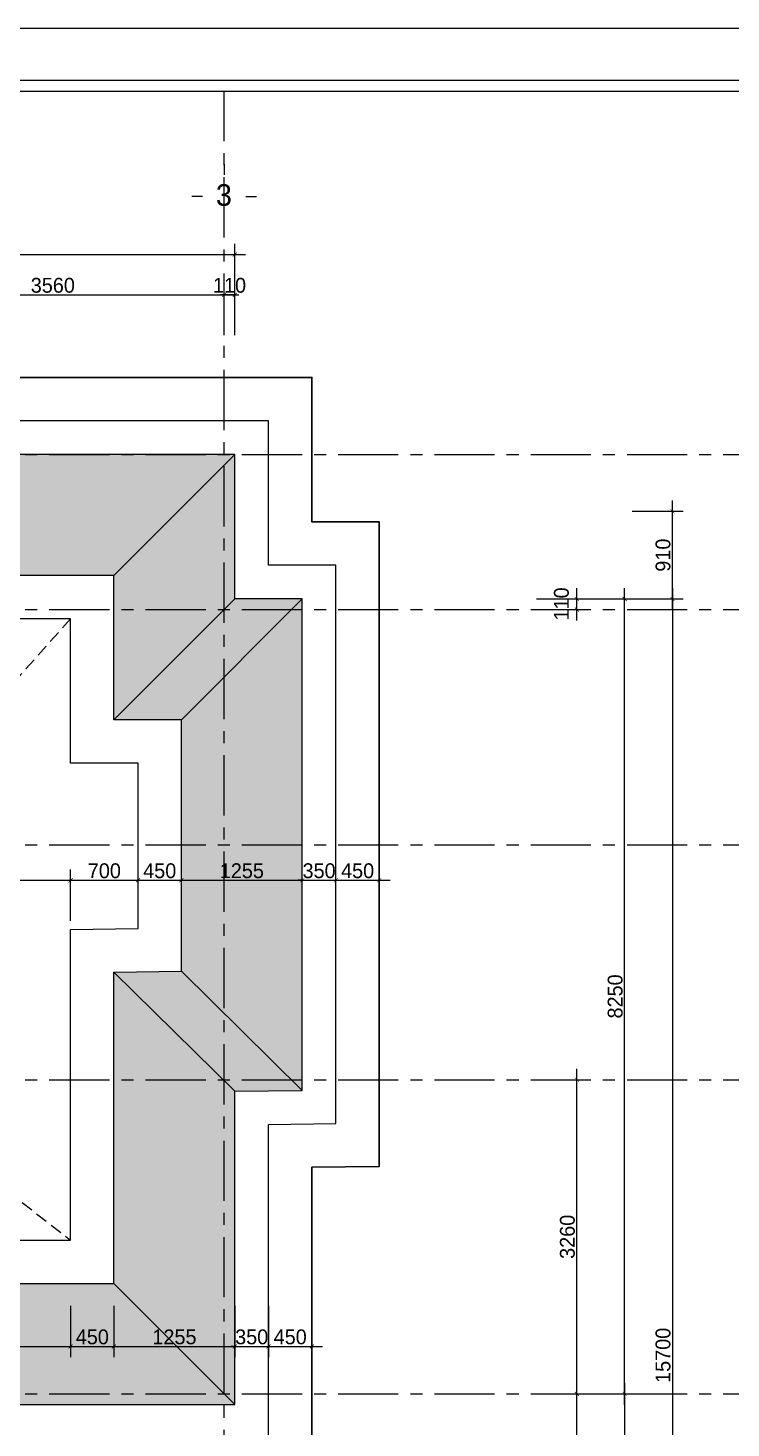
# Model space of a CAD drawing. Header units: millimetres. Extents: x 1832547 to 2001569, y -558009 to -417808.
# Drawn here: x 1961976 to 1969277, y -499465 to -484934 of the extents above; entities that cross this region are included whole.
import ezdxf
from ezdxf.enums import TextEntityAlignment as Align

# ---------------------------------------------------------------- set-up
doc = ezdxf.new("R2010")
doc.units = ezdxf.units.MM
doc.header["$MEASUREMENT"] = 0
doc.linetypes.add('CENTER', pattern=[2, 1.25, -0.25, 0.25, -0.25])
doc.linetypes.add('HIDDEN', pattern=[9.525, 6.35, -3.175])
doc.layers.get('0').update_dxf_attribs({"linetype": 'CONTINUOUS'})
doc.layers.get('DEFPOINTS').update_dxf_attribs({"linetype": 'CONTINUOUS'})
for name, color, linetype, lineweight in [('AUDIT_I_160126172308-0', 7, 'CONTINUOUS', 5), ('CA. TUONG', 30, 'CONTINUOUS', 30), ('CA.dim 08', 8, 'CONTINUOUS', 13), ('CA.khuat 75', 75, 'HIDDEN', 9), ('CA.thay 145', 145, 'CONTINUOUS', 18), ('CA.tim 67', 67, 'CENTER', 9), ('CA.vat lieu 08', 8, 'CONTINUOUS', 5), ('CA.vat lieu 179', 179, 'CONTINUOUS', 5)]:
    doc.layers.add(name, color=color, linetype=linetype, lineweight=lineweight)
doc.styles.add('CA.JSC1', font='Vhavan.ttf', dxfattribs={"width": 0.8})
doc.styles.get("Standard").update_dxf_attribs({"font": 'roman.shx'})
doc.dimstyles.new('CA 70', dxfattribs={"dimscale": 0.7, "dimtxt": 220, "dimasz": 60, "dimexe": 160, "dimexo": 0, "dimgap": 30, "dimtad": 1, "dimdec": 0, "dimrnd": 5, "dimzin": 0, "dimdsep": 46, "dimtxsty": 'Standard', "dimblk": 'ARCHTICK', "dimcen": 0.09, "dimdle": 160, "dimclrd": 256, "dimclre": 256, "dimclrt": 255, "dimadec": 0, "dimazin": 0, "dimtfac": 1, "dimtdec": 0, "dimtix": 1, "dimtmove": 2, "dimatfit": 3, "dimldrblk": 'DOT', "dimfxl": 600, "dimfxlon": 1, "dimtolj": 1, "dimtzin": 0, "dimarcsym": 0})
pattern_1 = [(0, (1387.75, 318.98), (280.5, 132), [66, -55, 77, -33, 99, -44]), (0, (1453.75, 324.48), (280.5, 132), [55, -209, 44, -66]), (0, (1585.75, 310.73), (280.5, 132), [33, -341]), (90, (1387.75, 318.98), (-93.5, 132), [126.5, -401.5]), (90, (1453.75, 318.98), (-93.5, 132), [123.75, -404.25]), (90, (1508.75, 318.98), (-93.5, 132), [115.5, -412.5]), (90, (1585.75, 310.73), (-93.5, 132), [126.5, -401.5]), (90, (1618.75, 310.73), (-93.5, 132), [126.5, -401.5]), (90, (1717.75, 318.98), (-93.5, 132), [121, -407])]

# ---------------------------------------------------------------- blocks, each defined once
blk = doc.blocks.new('A$C2d76a15f')
at = {"color": 4, "linetype": 'Continuous', "lineweight": 18}
blk.add_line((27498, 19313), (1212, 19313), dxfattribs=at)
blk.add_line((27405, 19220), (1306, 19220))
at = {"layer": 'DEFPOINTS', "ltscale": 600}
blk.add_line((0, 19765), (27951, 19765), dxfattribs=at)
blk = doc.blocks.new('_ArchTick')
at = {"color": 1, "linetype": 'ByBlock', "const_width": 0.15}
blk.add_lwpolyline([(-0.5, -0.5), (0.5, 0.5)], dxfattribs=at)
blk = doc.blocks.new('*D705')
at = {"layer": 'CA.dim 08', "lineweight": -2, "transparency": 16777216}
for p, q in [((1967676, -478822), (1967676, -474758)), ((1967256, -474870), (1967788, -474870)), ((1967256, -478710), (1967788, -478710))]:
    blk.add_line(p, q, dxfattribs=at)
at = {"layer": 'DEFPOINTS', "color": 0, "transparency": 16777216}
for p in [(1967083, -474870), (1967676, -474870), (1967083, -478710)]:
    blk.add_point(p, dxfattribs=at)
at = {"layer": 'CA.dim 08', "lineweight": -2, "transparency": 16777216, "xscale": 42, "yscale": 42, "zscale": 42}
for p, rotation in [((1967676, -474870), 90), ((1967676, -478710), 270)]:
    blk.add_blockref('_ArchTick', p, dxfattribs=dict(at, rotation=rotation))
at = {"layer": 'CA.dim 08', "color": 255, "transparency": 16777216, "insert": (1967578, -476790), "char_height": 154, "attachment_point": 5, "rotation": 90}
blk.add_mtext('\\A1;3840', dxfattribs=at)
blk = doc.blocks.new('_DOT')
at = {"color": 1, "linetype": 'ByBlock'}
blk.add_line((-0.5, 0), (-1, 0), dxfattribs=at)
at = {"color": 1, "linetype": 'ByBlock', "const_width": 0.5}
blk.add_lwpolyline([(-0.25, 0, 1), (0.25, 0, 1)], format="xyb", close=True, dxfattribs=at)
blk = doc.blocks.new('*D706')
at = {"layer": 'CA.dim 08', "lineweight": -2, "transparency": 16777216}
for p, q in [((1967676, -474982), (1967676, -471498)), ((1967256, -471610), (1967788, -471610)), ((1967256, -474870), (1967788, -474870))]:
    blk.add_line(p, q, dxfattribs=at)
at = {"layer": 'DEFPOINTS', "color": 0, "transparency": 16777216}
for p in [(1967083, -471610), (1967676, -471610), (1967083, -474870)]:
    blk.add_point(p, dxfattribs=at)
at = {"layer": 'CA.dim 08', "lineweight": -2, "transparency": 16777216, "xscale": 42, "yscale": 42, "zscale": 42}
for p, rotation in [((1967676, -471610), 90), ((1967676, -474870), 270)]:
    blk.add_blockref('_ArchTick', p, dxfattribs=dict(at, rotation=rotation))
at = {"layer": 'CA.dim 08', "color": 255, "transparency": 16777216, "insert": (1967578, -473240), "char_height": 154, "attachment_point": 5, "rotation": 90}
blk.add_mtext('\\A1;3260', dxfattribs=at)
blk = doc.blocks.new('*D707')
at = {"layer": 'CA.dim 08', "lineweight": -2, "transparency": 16777216}
for p, q in [((1967676, -466842), (1967676, -466508)), ((1967256, -466620), (1967788, -466620)), ((1967256, -466730), (1967788, -466730))]:
    blk.add_line(p, q, dxfattribs=at)
at = {"layer": 'DEFPOINTS', "color": 0, "transparency": 16777216}
for p in [(1967083, -466620), (1967676, -466620), (1967083, -466730)]:
    blk.add_point(p, dxfattribs=at)
at = {"layer": 'CA.dim 08', "lineweight": -2, "transparency": 16777216, "xscale": 42, "yscale": 42, "zscale": 42}
for p, rotation in [((1967676, -466620), 90), ((1967676, -466730), 270)]:
    blk.add_blockref('_ArchTick', p, dxfattribs=dict(at, rotation=rotation))
at = {"layer": 'CA.dim 08', "color": 255, "transparency": 16777216, "insert": (1967516, -466671), "char_height": 154, "attachment_point": 5, "rotation": 90}
blk.add_mtext('\\A1;110', dxfattribs=at)
blk = doc.blocks.new('*D708')
at = {"layer": 'CA.dim 08', "lineweight": -2, "transparency": 16777216}
for p, q in [((1968172, -474758), (1968172, -482432)), ((1967752, -474870), (1968284, -474870)), ((1967752, -482320), (1968284, -482320))]:
    blk.add_line(p, q, dxfattribs=at)
at = {"layer": 'DEFPOINTS', "color": 0, "transparency": 16777216}
for p in [(1967083, -474870), (1967083, -482320), (1968172, -482320)]:
    blk.add_point(p, dxfattribs=at)
at = {"layer": 'CA.dim 08', "lineweight": -2, "transparency": 16777216, "xscale": 42, "yscale": 42, "zscale": 42}
for p, rotation in [((1968172, -474870), 90), ((1968172, -482320), 270)]:
    blk.add_blockref('_ArchTick', p, dxfattribs=dict(at, rotation=rotation))
at = {"layer": 'CA.dim 08', "color": 255, "transparency": 16777216, "insert": (1968074, -478595), "char_height": 154, "attachment_point": 5, "rotation": 90}
blk.add_mtext('\\A1;7450', dxfattribs=at)
blk = doc.blocks.new('*D709')
at = {"layer": 'CA.dim 08', "lineweight": -2, "transparency": 16777216}
for p, q in [((1968172, -474982), (1968172, -466508)), ((1967752, -466620), (1968284, -466620)), ((1967752, -474870), (1968284, -474870))]:
    blk.add_line(p, q, dxfattribs=at)
at = {"layer": 'DEFPOINTS', "color": 0, "transparency": 16777216}
for p in [(1967083, -466620), (1968172, -466620), (1967083, -474870)]:
    blk.add_point(p, dxfattribs=at)
at = {"layer": 'CA.dim 08', "lineweight": -2, "transparency": 16777216, "xscale": 42, "yscale": 42, "zscale": 42}
for p, rotation in [((1968172, -466620), 90), ((1968172, -474870), 270)]:
    blk.add_blockref('_ArchTick', p, dxfattribs=dict(at, rotation=rotation))
at = {"layer": 'CA.dim 08', "color": 255, "transparency": 16777216, "insert": (1968074, -470745), "char_height": 154, "attachment_point": 5, "rotation": 90}
blk.add_mtext('\\A1;8250', dxfattribs=at)
blk = doc.blocks.new('*D711')
at = {"layer": 'CA.dim 08', "lineweight": -2, "transparency": 16777216}
for p, q in [((1968669, -466508), (1968669, -482432)), ((1968249, -466620), (1968781, -466620)), ((1968249, -482320), (1968781, -482320))]:
    blk.add_line(p, q, dxfattribs=at)
at = {"layer": 'DEFPOINTS', "color": 0, "transparency": 16777216}
for p in [(1967579, -466620), (1967579, -482320), (1968669, -482320)]:
    blk.add_point(p, dxfattribs=at)
at = {"layer": 'CA.dim 08', "lineweight": -2, "transparency": 16777216, "xscale": 42, "yscale": 42, "zscale": 42}
for p, rotation in [((1968669, -466620), 90), ((1968669, -482320), 270)]:
    blk.add_blockref('_ArchTick', p, dxfattribs=dict(at, rotation=rotation))
at = {"layer": 'CA.dim 08', "color": 255, "transparency": 16777216, "insert": (1968571, -474470), "char_height": 154, "attachment_point": 5, "rotation": 90}
blk.add_mtext('\\A1;15700', dxfattribs=at)
blk = doc.blocks.new('*D720')
at = {"layer": 'CA.dim 08', "lineweight": -2, "transparency": 16777216}
for p, q in [((1968669, -466732), (1968669, -465598)), ((1968249, -465710), (1968781, -465710)), ((1968249, -466620), (1968781, -466620))]:
    blk.add_line(p, q, dxfattribs=at)
at = {"layer": 'DEFPOINTS', "color": 0, "transparency": 16777216}
for p in [(1965624, -465710), (1968669, -465710), (1968172, -466620)]:
    blk.add_point(p, dxfattribs=at)
at = {"layer": 'CA.dim 08', "lineweight": -2, "transparency": 16777216, "xscale": 42, "yscale": 42, "zscale": 42}
for p, rotation in [((1968669, -465710), 90), ((1968669, -466620), 270)]:
    blk.add_blockref('_ArchTick', p, dxfattribs=dict(at, rotation=rotation))
at = {"layer": 'CA.dim 08', "color": 255, "transparency": 16777216, "insert": (1968571, -466165), "char_height": 154, "attachment_point": 5, "rotation": 90}
blk.add_mtext('\\A1;910', dxfattribs=at)
blk = doc.blocks.new('*D729')
at = {"layer": 'CA.dim 08', "lineweight": -2, "transparency": 16777216}
for p, q in [((1960454, -463883), (1960454, -463351)), ((1964014, -463883), (1964014, -463351)), ((1960342, -463463), (1964126, -463463))]:
    blk.add_line(p, q, dxfattribs=at)
at = {"layer": 'DEFPOINTS', "color": 0, "transparency": 16777216}
for p in [(1964014, -463463), (1960454, -464096), (1964014, -464096)]:
    blk.add_point(p, dxfattribs=at)
at = {"layer": 'CA.dim 08', "lineweight": -2, "transparency": 16777216, "xscale": 42, "yscale": 42, "zscale": 42, "rotation": 180}
blk.add_blockref('_ArchTick', (1960454, -463463), dxfattribs=at)
at = {"layer": 'CA.dim 08', "lineweight": -2, "transparency": 16777216, "xscale": 42, "yscale": 42, "zscale": 42}
blk.add_blockref('_ArchTick', (1964014, -463463), dxfattribs=at)
at = {"layer": 'CA.dim 08', "color": 255, "transparency": 16777216, "insert": (1962234, -463365), "char_height": 154, "attachment_point": 5}
blk.add_mtext('\\A1;3560', dxfattribs=at)
blk = doc.blocks.new('*D730')
at = {"layer": 'CA.dim 08', "lineweight": -2, "transparency": 16777216}
for p, q in [((1964014, -463883), (1964014, -463351)), ((1964124, -463883), (1964124, -463351)), ((1964014, -463463), (1963972, -463463)), ((1964124, -463463), (1964014, -463463)), ((1964124, -463463), (1964166, -463463))]:
    blk.add_line(p, q, dxfattribs=at)
at = {"layer": 'DEFPOINTS', "color": 0, "transparency": 16777216}
for p in [(1964014, -463463), (1964014, -464096), (1964124, -464096)]:
    blk.add_point(p, dxfattribs=at)
at = {"layer": 'CA.dim 08', "lineweight": -2, "transparency": 16777216, "xscale": 42, "yscale": 42, "zscale": 42}
blk.add_blockref('_ArchTick', (1964014, -463463), dxfattribs=at)
at = {"layer": 'CA.dim 08', "lineweight": -2, "transparency": 16777216, "xscale": 42, "yscale": 42, "zscale": 42, "rotation": 180}
blk.add_blockref('_ArchTick', (1964124, -463463), dxfattribs=at)
at = {"layer": 'CA.dim 08', "color": 255, "transparency": 16777216, "insert": (1964069, -463365), "char_height": 154, "attachment_point": 5}
blk.add_mtext('\\A1;110', dxfattribs=at)
blk = doc.blocks.new('*D731')
at = {"layer": 'CA.dim 08', "lineweight": -2, "transparency": 16777216}
for p, q in [((1954344, -463465), (1954344, -462933)), ((1964124, -463465), (1964124, -462933)), ((1954232, -463045), (1964236, -463045))]:
    blk.add_line(p, q, dxfattribs=at)
at = {"layer": 'DEFPOINTS', "color": 0, "transparency": 16777216}
for p in [(1964124, -463045), (1954344, -464096), (1964124, -464096)]:
    blk.add_point(p, dxfattribs=at)
at = {"layer": 'CA.dim 08', "lineweight": -2, "transparency": 16777216, "xscale": 42, "yscale": 42, "zscale": 42, "rotation": 180}
blk.add_blockref('_ArchTick', (1954344, -463045), dxfattribs=at)
at = {"layer": 'CA.dim 08', "lineweight": -2, "transparency": 16777216, "xscale": 42, "yscale": 42, "zscale": 42}
blk.add_blockref('_ArchTick', (1964124, -463045), dxfattribs=at)
at = {"layer": 'CA.dim 08', "color": 255, "transparency": 16777216, "insert": (1959234, -462947), "char_height": 154, "attachment_point": 5}
blk.add_mtext('\\A1;9780', dxfattribs=at)
blk = doc.blocks.new('FDBNDFJKBNFJKDNBFD')
at = {"layer": 'CA.vat lieu 08'}
for p, q in [((664804, -453296), (664804, -453401)), ((664594, -453612), (664490, -453612)), ((665015, -453612), (665119, -453612)), ((664804, -453926), (664804, -453821))]:
    blk.add_line(p, q, dxfattribs=at)
blk = doc.blocks.new('*D385')
at = {"layer": 'CA.dim 08', "lineweight": -2, "transparency": 16777216}
for p, q in [((1960454, -494200), (1960454, -493668)), ((1962419, -494200), (1962419, -493668)), ((1960342, -493780), (1962531, -493780))]:
    blk.add_line(p, q, dxfattribs=at)
at = {"layer": 'DEFPOINTS', "color": 0, "transparency": 16777216}
for p in [(1962419, -493780), (1960454, -494398), (1962419, -494725)]:
    blk.add_point(p, dxfattribs=at)
at = {"layer": 'CA.dim 08', "lineweight": -2, "transparency": 16777216, "xscale": 42, "yscale": 42, "zscale": 42, "rotation": 180}
blk.add_blockref('_ArchTick', (1960454, -493780), dxfattribs=at)
at = {"layer": 'CA.dim 08', "lineweight": -2, "transparency": 16777216, "xscale": 42, "yscale": 42, "zscale": 42}
blk.add_blockref('_ArchTick', (1962419, -493780), dxfattribs=at)
at = {"layer": 'CA.dim 08', "color": 255, "transparency": 16777216, "insert": (1961437, -493682), "char_height": 154, "attachment_point": 5}
blk.add_mtext('\\A1;1965', dxfattribs=at)
blk = doc.blocks.new('*D386')
at = {"layer": 'CA.dim 08', "lineweight": -2, "transparency": 16777216}
for p, q in [((1962419, -494200), (1962419, -493668)), ((1963119, -494058), (1963119, -493668)), ((1962307, -493780), (1963231, -493780))]:
    blk.add_line(p, q, dxfattribs=at)
at = {"layer": 'DEFPOINTS', "color": 0, "transparency": 16777216}
for p in [(1963119, -493780), (1963119, -494058), (1962419, -494725)]:
    blk.add_point(p, dxfattribs=at)
at = {"layer": 'CA.dim 08', "lineweight": -2, "transparency": 16777216, "xscale": 42, "yscale": 42, "zscale": 42, "rotation": 180}
blk.add_blockref('_ArchTick', (1962419, -493780), dxfattribs=at)
at = {"layer": 'CA.dim 08', "lineweight": -2, "transparency": 16777216, "xscale": 42, "yscale": 42, "zscale": 42}
blk.add_blockref('_ArchTick', (1963119, -493780), dxfattribs=at)
at = {"layer": 'CA.dim 08', "color": 255, "transparency": 16777216, "insert": (1962769, -493682), "char_height": 154, "attachment_point": 5}
blk.add_mtext('\\A1;700', dxfattribs=at)
blk = doc.blocks.new('*D387')
at = {"layer": 'CA.dim 08', "lineweight": -2, "transparency": 16777216}
for p, q in [((1963119, -494058), (1963119, -493668)), ((1963569, -494058), (1963569, -493668)), ((1963007, -493780), (1963681, -493780))]:
    blk.add_line(p, q, dxfattribs=at)
at = {"layer": 'DEFPOINTS', "color": 0, "transparency": 16777216}
for p in [(1963569, -493780), (1963119, -494058), (1963569, -494058)]:
    blk.add_point(p, dxfattribs=at)
at = {"layer": 'CA.dim 08', "lineweight": -2, "transparency": 16777216, "xscale": 42, "yscale": 42, "zscale": 42, "rotation": 180}
blk.add_blockref('_ArchTick', (1963119, -493780), dxfattribs=at)
at = {"layer": 'CA.dim 08', "lineweight": -2, "transparency": 16777216, "xscale": 42, "yscale": 42, "zscale": 42}
blk.add_blockref('_ArchTick', (1963569, -493780), dxfattribs=at)
at = {"layer": 'CA.dim 08', "color": 255, "transparency": 16777216, "insert": (1963344, -493682), "char_height": 154, "attachment_point": 5}
blk.add_mtext('\\A1;450', dxfattribs=at)
blk = doc.blocks.new('*D388')
at = {"layer": 'CA.dim 08', "lineweight": -2, "transparency": 16777216}
for p, q in [((1963569, -494058), (1963569, -493668)), ((1964824, -494200), (1964824, -493668)), ((1963457, -493780), (1964936, -493780))]:
    blk.add_line(p, q, dxfattribs=at)
at = {"layer": 'DEFPOINTS', "color": 0, "transparency": 16777216}
for p in [(1964824, -493780), (1963569, -494058), (1964824, -494203)]:
    blk.add_point(p, dxfattribs=at)
at = {"layer": 'CA.dim 08', "lineweight": -2, "transparency": 16777216, "xscale": 42, "yscale": 42, "zscale": 42, "rotation": 180}
blk.add_blockref('_ArchTick', (1963569, -493780), dxfattribs=at)
at = {"layer": 'CA.dim 08', "lineweight": -2, "transparency": 16777216, "xscale": 42, "yscale": 42, "zscale": 42}
blk.add_blockref('_ArchTick', (1964824, -493780), dxfattribs=at)
at = {"layer": 'CA.dim 08', "color": 255, "transparency": 16777216, "insert": (1964197, -493682), "char_height": 154, "attachment_point": 5}
blk.add_mtext('\\A1;1255', dxfattribs=at)
blk = doc.blocks.new('*D389')
at = {"layer": 'CA.dim 08', "lineweight": -2, "transparency": 16777216}
for p, q in [((1964824, -494200), (1964824, -493668)), ((1965174, -494200), (1965174, -493668)), ((1964824, -493780), (1964782, -493780)), ((1964824, -493780), (1965174, -493780)), ((1965174, -493780), (1965216, -493780))]:
    blk.add_line(p, q, dxfattribs=at)
at = {"layer": 'DEFPOINTS', "color": 0, "transparency": 16777216}
for p in [(1965174, -493780), (1964824, -494203), (1965174, -494203)]:
    blk.add_point(p, dxfattribs=at)
at = {"layer": 'CA.dim 08', "lineweight": -2, "transparency": 16777216, "xscale": 42, "yscale": 42, "zscale": 42}
blk.add_blockref('_ArchTick', (1964824, -493780), dxfattribs=at)
at = {"layer": 'CA.dim 08', "lineweight": -2, "transparency": 16777216, "xscale": 42, "yscale": 42, "zscale": 42, "rotation": 180}
blk.add_blockref('_ArchTick', (1965174, -493780), dxfattribs=at)
at = {"layer": 'CA.dim 08', "color": 255, "transparency": 16777216, "insert": (1964999, -493682), "char_height": 154, "attachment_point": 5}
blk.add_mtext('\\A1;350', dxfattribs=at)
blk = doc.blocks.new('*D390')
at = {"layer": 'CA.dim 08', "lineweight": -2, "transparency": 16777216}
for p, q in [((1965174, -494200), (1965174, -493668)), ((1965624, -494200), (1965624, -493668)), ((1965062, -493780), (1965736, -493780))]:
    blk.add_line(p, q, dxfattribs=at)
at = {"layer": 'DEFPOINTS', "color": 0, "transparency": 16777216}
for p in [(1965624, -493780), (1965174, -494203), (1965624, -494203)]:
    blk.add_point(p, dxfattribs=at)
at = {"layer": 'CA.dim 08', "lineweight": -2, "transparency": 16777216, "xscale": 42, "yscale": 42, "zscale": 42, "rotation": 180}
blk.add_blockref('_ArchTick', (1965174, -493780), dxfattribs=at)
at = {"layer": 'CA.dim 08', "lineweight": -2, "transparency": 16777216, "xscale": 42, "yscale": 42, "zscale": 42}
blk.add_blockref('_ArchTick', (1965624, -493780), dxfattribs=at)
at = {"layer": 'CA.dim 08', "color": 255, "transparency": 16777216, "insert": (1965399, -493682), "char_height": 154, "attachment_point": 5}
blk.add_mtext('\\A1;450', dxfattribs=at)
blk = doc.blocks.new('*D417')
at = {"layer": 'CA.dim 08', "lineweight": -2, "transparency": 16777216}
for p, q in [((1962419, -498198), (1962419, -498730)), ((1960452, -498618), (1962531, -498618)), ((1960564, -498560), (1960564, -498730))]:
    blk.add_line(p, q, dxfattribs=at)
at = {"layer": 'DEFPOINTS', "color": 0, "transparency": 16777216}
for p in [(1962419, -496439), (1960564, -498560), (1962419, -498618)]:
    blk.add_point(p, dxfattribs=at)
at = {"layer": 'CA.dim 08', "lineweight": -2, "transparency": 16777216, "xscale": 42, "yscale": 42, "zscale": 42, "rotation": 180}
blk.add_blockref('_ArchTick', (1960564, -498618), dxfattribs=at)
at = {"layer": 'CA.dim 08', "lineweight": -2, "transparency": 16777216, "xscale": 42, "yscale": 42, "zscale": 42}
blk.add_blockref('_ArchTick', (1962419, -498618), dxfattribs=at)
at = {"layer": 'CA.dim 08', "color": 255, "transparency": 16777216, "insert": (1961492, -498520), "char_height": 154, "attachment_point": 5}
blk.add_mtext('\\A1;1855', dxfattribs=at)
blk = doc.blocks.new('*D418')
at = {"layer": 'CA.dim 08', "lineweight": -2, "transparency": 16777216}
for p, q in [((1962419, -498198), (1962419, -498730)), ((1962869, -498198), (1962869, -498730)), ((1962307, -498618), (1962981, -498618))]:
    blk.add_line(p, q, dxfattribs=at)
at = {"layer": 'DEFPOINTS', "color": 0, "transparency": 16777216}
for p in [(1962419, -496439), (1962869, -496439), (1962869, -498618)]:
    blk.add_point(p, dxfattribs=at)
at = {"layer": 'CA.dim 08', "lineweight": -2, "transparency": 16777216, "xscale": 42, "yscale": 42, "zscale": 42, "rotation": 180}
blk.add_blockref('_ArchTick', (1962419, -498618), dxfattribs=at)
at = {"layer": 'CA.dim 08', "lineweight": -2, "transparency": 16777216, "xscale": 42, "yscale": 42, "zscale": 42}
blk.add_blockref('_ArchTick', (1962869, -498618), dxfattribs=at)
at = {"layer": 'CA.dim 08', "color": 255, "transparency": 16777216, "insert": (1962644, -498520), "char_height": 154, "attachment_point": 5}
blk.add_mtext('\\A1;450', dxfattribs=at)
blk = doc.blocks.new('*D419')
at = {"layer": 'CA.dim 08', "lineweight": -2, "transparency": 16777216}
for p, q in [((1962869, -498198), (1962869, -498730)), ((1964124, -498198), (1964124, -498730)), ((1962757, -498618), (1964236, -498618))]:
    blk.add_line(p, q, dxfattribs=at)
at = {"layer": 'DEFPOINTS', "color": 0, "transparency": 16777216}
for p in [(1962869, -496439), (1964124, -496893), (1964124, -498618)]:
    blk.add_point(p, dxfattribs=at)
at = {"layer": 'CA.dim 08', "lineweight": -2, "transparency": 16777216, "xscale": 42, "yscale": 42, "zscale": 42, "rotation": 180}
blk.add_blockref('_ArchTick', (1962869, -498618), dxfattribs=at)
at = {"layer": 'CA.dim 08', "lineweight": -2, "transparency": 16777216, "xscale": 42, "yscale": 42, "zscale": 42}
blk.add_blockref('_ArchTick', (1964124, -498618), dxfattribs=at)
at = {"layer": 'CA.dim 08', "color": 255, "transparency": 16777216, "insert": (1963497, -498520), "char_height": 154, "attachment_point": 5}
blk.add_mtext('\\A1;1255', dxfattribs=at)
blk = doc.blocks.new('*D420')
at = {"layer": 'CA.dim 08', "lineweight": -2, "transparency": 16777216}
for p, q in [((1964124, -498198), (1964124, -498730)), ((1964474, -498198), (1964474, -498730)), ((1964124, -498618), (1964082, -498618)), ((1964124, -498618), (1964474, -498618)), ((1964474, -498618), (1964516, -498618))]:
    blk.add_line(p, q, dxfattribs=at)
at = {"layer": 'DEFPOINTS', "color": 0, "transparency": 16777216}
for p in [(1964124, -496893), (1964474, -497026), (1964474, -498618)]:
    blk.add_point(p, dxfattribs=at)
at = {"layer": 'CA.dim 08', "lineweight": -2, "transparency": 16777216, "xscale": 42, "yscale": 42, "zscale": 42}
blk.add_blockref('_ArchTick', (1964124, -498618), dxfattribs=at)
at = {"layer": 'CA.dim 08', "lineweight": -2, "transparency": 16777216, "xscale": 42, "yscale": 42, "zscale": 42, "rotation": 180}
blk.add_blockref('_ArchTick', (1964474, -498618), dxfattribs=at)
at = {"layer": 'CA.dim 08', "color": 255, "transparency": 16777216, "insert": (1964299, -498520), "char_height": 154, "attachment_point": 5}
blk.add_mtext('\\A1;350', dxfattribs=at)
blk = doc.blocks.new('*D421')
at = {"layer": 'CA.dim 08', "lineweight": -2, "transparency": 16777216}
for p, q in [((1964474, -498198), (1964474, -498730)), ((1964924, -498198), (1964924, -498730)), ((1964362, -498618), (1965036, -498618))]:
    blk.add_line(p, q, dxfattribs=at)
at = {"layer": 'DEFPOINTS', "color": 0, "transparency": 16777216}
for p in [(1964474, -497026), (1964924, -497026), (1964924, -498618)]:
    blk.add_point(p, dxfattribs=at)
at = {"layer": 'CA.dim 08', "lineweight": -2, "transparency": 16777216, "xscale": 42, "yscale": 42, "zscale": 42, "rotation": 180}
blk.add_blockref('_ArchTick', (1964474, -498618), dxfattribs=at)
at = {"layer": 'CA.dim 08', "lineweight": -2, "transparency": 16777216, "xscale": 42, "yscale": 42, "zscale": 42}
blk.add_blockref('_ArchTick', (1964924, -498618), dxfattribs=at)
at = {"layer": 'CA.dim 08', "color": 255, "transparency": 16777216, "insert": (1964699, -498520), "char_height": 154, "attachment_point": 5}
blk.add_mtext('\\A1;450', dxfattribs=at)
blk = doc.blocks.new('t5hy6')
at = {"layer": 'CA.vat lieu 179'}
h = blk.add_hatch(dxfattribs=at)
h.set_pattern_fill('AR-RSHKE', color=256, scale=11)
h.set_pattern_definition(pattern_1)
h.paths.add_polyline_path([(1959233.9, -465119.8), (1955599.2, -465119.8), (1956799.2, -466374.8), (1962869.3, -466374.8), (1964124.3, -465119.8), (1964124.3, -465119.8), (1960434.5, -465119.8), (1960434.5, -465930), (1959233.9, -465930)], flags=17)
h.paths.add_polyline_path([(1956799.2, -466374.8), (1955599.2, -465119.8), (1955544.2, -465119.8), (1955544.2, -466619.8), (1956799.2, -467874.8)], flags=17)
h.paths.add_polyline_path([(1955544.2, -466619.8), (1954344.2, -466619.8), (1954344.2, -466729.8), (1955599.2, -467874.8), (1956799.2, -467874.8)], flags=16)
h.paths.add_polyline_path([(1955599.2, -467874.8), (1954344.2, -466729.8), (1954344.2, -468569.5), (1955154.5, -468569.5), (1955154.5, -469770.1), (1954344.2, -469770.1), (1954344.2, -470809.8), (1955599.2, -472064.8)], flags=17)
h.paths.add_polyline_path([(1954344.2, -470809.8), (1952234.2, -470809.8), (1953489.2, -472064.8), (1955599.2, -472064.8)])
h.paths.add_polyline_path([(1953489.2, -472064.8), (1952234.2, -470809.8), (1952234.2, -470809.8), (1952234.2, -472639.5), (1953044.5, -472639.5), (1953044.5, -473840.1), (1952234.2, -473840.1), (1952234.2, -475669.8), (1953489.2, -474414.8)])
h.paths.add_polyline_path([(1955599.2, -474414.8), (1953489.2, -474414.8), (1952234.2, -475669.8), (1954344.2, -475669.8)])
h.paths.add_polyline_path([(1955599.2, -474414.8), (1954344.2, -475669.8), (1954344.2, -478819.8), (1954454.2, -478819.8), (1955599.2, -477564.8)])
h.paths.add_polyline_path([(1959309.3, -477564.8), (1955599.2, -477564.8), (1954454.2, -478819.8), (1956853.9, -478819.8), (1956853.9, -478009.5), (1958054.5, -478009.5), (1958054.5, -478819.8), (1960564.3, -478819.8)])
h.paths.add_polyline_path([(1960564.3, -474979.8), (1959309.3, -473724.8), (1959309.3, -477564.8), (1960564.3, -478819.8)])
h.paths.add_polyline_path([(1962869.3, -473724.8), (1959309.3, -473724.8), (1960564.3, -474979.8), (1964124.3, -474979.8)])
h.paths.add_polyline_path([(1964124.3, -471729.8), (1962869.3, -470492.6), (1962869.3, -473724.8), (1964124.3, -474979.8)])
h.paths.add_polyline_path([(1963569.3, -470482.6), (1962869.3, -470492.6), (1964124.3, -471729.8), (1964824.3, -471719.8)], flags=17)
h.paths.add_polyline_path([(1964824.3, -466619.8), (1964124.3, -466619.8), (1964124.3, -465119.8), (1955544.2, -465119.8), (1955544.2, -466619.8), (1954344.2, -466619.8), (1954344.2, -468569.5), (1955154.5, -468569.5), (1955154.5, -469770.1), (1954344.2, -469770.1), (1954344.2, -470809.8), (1955599.2, -472064.8), (1955599.2, -467874.8), (1956799.2, -467874.8), (1956799.2, -466374.8), (1962869.3, -466374.8), (1962869.3, -467874.8), (1963569.3, -467874.8), (1963569.3, -470482.6), (1964824.3, -471719.8)])
h.paths.add_polyline_path([(1960434.5, -465930), (1959233.9, -465930), (1959233.9, -465119.8), (1960434.5, -465119.8)], flags=16)
h = blk.add_hatch(dxfattribs=at)
h.set_pattern_fill('AR-RSHKE', color=256, scale=11)
h.set_pattern_definition(pattern_1)
h.paths.add_polyline_path([(1964124.3, -465119.8), (1964124.3, -465119.8), (1960434.5, -465119.8), (1960434.5, -465930), (1959233.9, -465930), (1959233.9, -465119.8), (1955599.2, -465119.8), (1956799.2, -466374.8), (1962869.3, -466374.8)])
h.paths.add_polyline_path([(1956799.2, -466374.8), (1955599.2, -465119.8), (1955544.2, -465119.8), (1955544.2, -466619.8), (1956799.2, -467874.8)])
h.paths.add_polyline_path([(1955544.2, -466619.8), (1954344.2, -466619.8), (1954344.2, -466729.8), (1955599.2, -467874.8), (1956799.2, -467874.8)])
h.paths.add_polyline_path([(1955599.2, -467874.8), (1954344.2, -466729.8), (1954344.2, -468569.5), (1955154.5, -468569.5), (1955154.5, -469770.1), (1954344.2, -469770.1), (1954344.2, -470809.8), (1955599.2, -472064.8)])
at = {"layer": 'CA. TUONG'}
blk.add_lwpolyline([(1953544.2, -465819.8), (1953544.2, -470009.8), (1951294.2, -470009.8), (1951294.2, -476469.8), (1953544.2, -476469.8), (1953544.2, -479619.8), (1961364.3, -479619.8), (1961364.3, -475779.8), (1964924.3, -475779.8), (1964924.3, -472518.4), (1965624.3, -472508.4), (1965624.3, -465819.8), (1964924.3, -465819.8), (1964924.3, -464319.8), (1954744.2, -464319.8), (1954744.2, -465819.8)], close=True, dxfattribs=at)
at = {"layer": 'CA.dim 08'}
for points in [[(1964124.3, -465119.8), (1962869.3, -466374.8)], [(1964124.3, -466619.8), (1962869.3, -467874.8)], [(1964824.3, -466619.8), (1963569.3, -467874.8)], [(1962869.3, -470492.6), (1964124.3, -471729.8)], [(1963569.3, -470482.6), (1964824.3, -471719.8)], [(1962869.3, -473724.8), (1964124.3, -474979.8)]]:
    blk.add_lwpolyline(points, dxfattribs=at)
at = {"layer": 'CA.khuat 75', "ltscale": 20}
for points in [[(1962419.3, -466824.8), (1956049.2, -473964.8)], [(1956049.2, -468324.8), (1962419.3, -473274.8)]]:
    blk.add_lwpolyline(points, dxfattribs=at)
at = {"layer": 'CA.thay 145'}
for points in [[(1954344.2, -466619.8), (1954344.2, -470809.8), (1952234.2, -470809.8), (1952234.2, -475669.8), (1954344.2, -475669.8), (1954344.2, -478819.8), (1960564.3, -478819.8), (1960564.3, -474979.8), (1964124.3, -474979.8), (1964124.3, -471729.8), (1964824.3, -471719.8), (1964824.3, -466619.8), (1964124.3, -466619.8), (1964124.3, -465119.8), (1955544.2, -465119.8), (1955544.2, -466619.8)], [(1955599.2, -467874.8), (1955599.2, -472064.8), (1953489.2, -472064.8), (1953489.2, -474414.8), (1955599.2, -474414.8), (1955599.2, -477564.8), (1959309.3, -477564.8), (1959309.3, -473724.8), (1962869.3, -473724.8), (1962869.3, -470492.6), (1963569.3, -470482.6), (1963569.3, -467874.8), (1962869.3, -467874.8), (1962869.3, -466374.8), (1956799.2, -466374.8), (1956799.2, -467874.8)]]:
    blk.add_lwpolyline(points, close=True, dxfattribs=at)
at = {"layer": 'CA.tim 67', "ltscale": 500}
for p, q in [((1964014.3, -483867.1), (1964014.3, -461351.6)), ((1945196.8, -465119.8), (1973537.2, -465119.8)), ((1945196.8, -466729.8), (1973537.2, -466729.8)), ((1945196.8, -469169.8), (1973537.2, -469169.8)), ((1945196.8, -471609.8), (1973537.2, -471609.8)), ((1945196.8, -474869.8), (1973537.2, -474869.8))]:
    blk.add_line(p, q, dxfattribs=at)
at = {"layer": 'CA.vat lieu 08', "ltscale": 1000}
for points in [[(1953994.2, -466269.8), (1953994.2, -470459.8), (1951744.2, -470459.8), (1951744.2, -476019.8), (1953994.2, -476019.8), (1953994.2, -479169.8), (1960914.3, -479169.8), (1960914.3, -475329.8), (1964474.3, -475329.8), (1964474.3, -472074.8), (1965174.3, -472064.8), (1965174.3, -466269.8), (1964474.3, -466269.8), (1964474.3, -464769.8), (1955194.2, -464769.8), (1955194.2, -466269.8)], [(1956049.2, -468324.8), (1956049.2, -472514.8), (1953939.2, -472514.8), (1953939.2, -473964.8), (1956049.2, -473964.8), (1956049.2, -477114.8), (1958859.3, -477114.8), (1958859.3, -473274.8), (1962419.3, -473274.8), (1962419.3, -470049), (1963119.3, -470039), (1963119.3, -468324.8), (1962419.3, -468324.8), (1962419.3, -466824.8), (1957249.2, -466824.8), (1957249.2, -468324.8)]]:
    blk.add_lwpolyline(points, close=True, dxfattribs=at)
at = {"layer": 'CA.dim 08', "xscale": -1.066666666666667, "yscale": 1.066666666666667, "zscale": 1.066666666666667}
blk.add_blockref('FDBNDFJKBNFJKDNBFD', (2673139.1, 21410.4), dxfattribs=at)
at = {"layer": 'AUDIT_I_160126172308-0', "style": 'CA.JSC1'}
blk.add_text('3', height=224, dxfattribs=at).set_placement((1964010.8, -462426.8), align=Align.MIDDLE)
at = {"layer": 'CA.dim 08'}
for base, p1, p2, picture, middle in [((1964124.3, -463045.3), (1954344.2, -464095.9), (1964124.3, -464095.9), '*D731', (1959234.2, -462947.3)), ((1964014.3, -463463.4), (1960454.3, -464095.9), (1964014.3, -464095.9), '*D729', (1962234.3, -463365.4)), ((1964014.3, -463463.4), (1964124.3, -464095.9), (1964014.3, -464095.9), '*D730', (1964069.3, -463365.4))]:
    dim = blk.add_linear_dim(base=base, p1=p1, p2=p2, dimstyle='CA 70', dxfattribs=at)
    dim.commit()
    dim.dimension.update_dxf_attribs({"geometry": picture, "text_midpoint": middle})
for base, p1, p2, picture, middle in [((1968668.7, -465709.8), (1968172.2, -466619.8), (1965624.3, -465709.8), '*D720', (1968570.7, -466164.8)), ((1968172.2, -466619.8), (1967082.5, -474869.8), (1967082.5, -466619.8), '*D709', (1968074.2, -470744.8)), ((1968668.7, -482319.8), (1967579, -466619.8), (1967579, -482319.8), '*D711', (1968570.7, -474469.8)), ((1967675.7, -471609.8), (1967082.5, -474869.8), (1967082.5, -471609.8), '*D706', (1967577.7, -473239.8)), ((1967675.7, -474869.8), (1967082.5, -478709.8), (1967082.5, -474869.8), '*D705', (1967577.7, -476789.8)), ((1968172.2, -482319.8), (1967082.5, -474869.8), (1967082.5, -482319.8), '*D708', (1968074.2, -478594.8))]:
    dim = blk.add_linear_dim(base=base, p1=p1, p2=p2, angle=90, dimstyle='CA 70', dxfattribs=at)
    dim.commit()
    dim.dimension.update_dxf_attribs({"geometry": picture, "text_midpoint": middle})
dim = blk.add_linear_dim(base=(1967675.7, -466619.8), p1=(1967082.5, -466729.8), p2=(1967082.5, -466619.8), angle=90, dimstyle='CA 70', dxfattribs=at)
dim.commit()
dim.dimension.update_dxf_attribs({"geometry": '*D707', "text_midpoint": (1967515.8, -466671.3), "dimtype": 160})

msp = doc.modelspace()

# ---------------------------------------------------------------- block references
at = {"layer": 'CA.dim 08'}
msp.add_blockref('t5hy6', (0, -24240.6), dxfattribs=at)
at = {"layer": 'CA.thay 145', "xscale": 1.205715468216754, "yscale": 1.205715468216754, "zscale": 1.205715468216754}
msp.add_blockref('A$C2d76a15f', (1943784.1, -508765.7), dxfattribs=at)

# ---------------------------------------------------------------- dimensions: what is measured, and where the dimension line sits
at = {"layer": 'CA.dim 08'}
for base, p1, p2, picture, middle in [((1962419.3, -493779.8), (1960454.3, -494398.2), (1962419.3, -494724.9), '*D385', (1961436.8, -493681.8)), ((1963119.3, -493779.8), (1962419.3, -494724.9), (1963119.3, -494057.6), '*D386', (1962769.3, -493681.8)), ((1963569.3, -493779.8), (1963119.3, -494057.6), (1963569.3, -494057.6), '*D387', (1963344.3, -493681.8)), ((1964824.3, -493779.8), (1963569.3, -494057.6), (1964824.3, -494203.2), '*D388', (1964196.8, -493681.8)), ((1965174.3, -493779.8), (1964824.3, -494203.2), (1965174.3, -494203.2), '*D389', (1964999.3, -493681.8)), ((1965624.3, -493779.8), (1965174.3, -494203.2), (1965624.3, -494203.2), '*D390', (1965399.3, -493681.8)), ((1962419.3, -498617.5), (1960564.3, -498559.7), (1962419.3, -496438.7), '*D417', (1961491.8, -498519.5)), ((1962869.3, -498617.5), (1962419.3, -496438.7), (1962869.3, -496438.7), '*D418', (1962644.3, -498519.5)), ((1964124.3, -498617.5), (1962869.3, -496438.7), (1964124.3, -496893.2), '*D419', (1963496.8, -498519.5)), ((1964474.3, -498617.5), (1964124.3, -496893.2), (1964474.3, -497026.1), '*D420', (1964299.3, -498519.5)), ((1964924.3, -498617.5), (1964474.3, -497026.1), (1964924.3, -497026.1), '*D421', (1964699.3, -498519.5))]:
    dim = msp.add_linear_dim(base=base, p1=p1, p2=p2, dimstyle='CA 70', dxfattribs=at)
    dim.commit()
    dim.dimension.update_dxf_attribs({"geometry": picture, "text_midpoint": middle})

doc.saveas('drawing.dxf')
